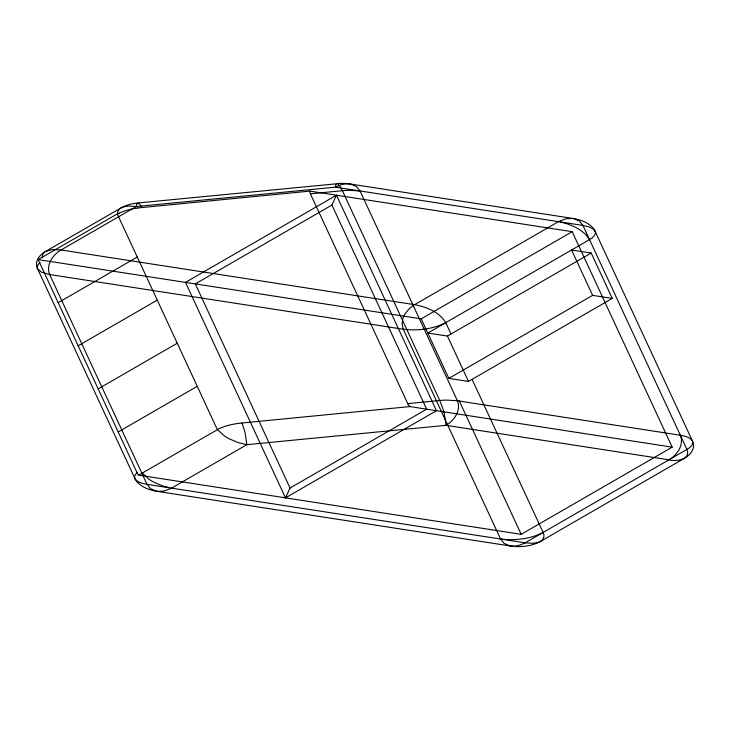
<?xml version="1.0" encoding="UTF-8"?>
<svg xmlns="http://www.w3.org/2000/svg" width="730" height="730" viewBox="0 0 730 730"><rect width="100%" height="100%" fill="white"/><g stroke="black" fill="none" stroke-linecap="round" stroke-linejoin="round"><path stroke-width="1.09" d="M285.494 497.86L290.047 488.032L195.311 283.906L331.913 205.039L336.475 195.211L436.476 410.689L285.494 497.86L185.493 282.382L336.475 195.211M336.065 184.27L335.709 185.311A31.801 18.36 0 0 0 335.517 187.172M39.977 262.508L37.887 264.917L37.203 267.308A10.576 6.105 0 0 0 37.558 268.804L134.931 478.606C137.413 482.676 142.724 483.479 147.031 484.337L169.205 487.768M137.35 472.31L135.296 474.655L134.575 477.055A10.594 6.114 0 0 0 134.931 478.606A31.134 17.976 0 0 0 156.941 491.317L510.516 546.013L515.197 546.122L519.952 545.137L525.153 542.828L686.921 449.434C689.777 447.764 693.92 444.807 692.442 440.984L595.069 231.182L593.061 228.901L589.302 226.993L582.969 225.451L360.054 190.968L349.396 190.302A49.74 28.716 0 0 0 342.388 190.703L310.378 193.815A13.523 7.811 0 0 1 309.885 191.105L137.377 207.995M413.226 305.532L408.882 309.073L405.241 313.599A53.71 31.007 0 0 0 402.869 318.663L402.066 323.645L403.225 329.23L500.598 539.032L504.102 543.385L509.996 545.921M309.912 191.105L572.183 231.684L672.193 447.152L521.202 534.323L139.174 475.221A24.528 14.162 0 0 1 142.268 473.077L217.513 429.623L224.092 435.664A53.692 30.998 0 0 0 229.813 439.086L238.464 442.672L246.831 444.689L446.03 425.325L668.945 459.809C677.157 455.164 684.284 444.826 680.342 435.253L457.427 400.77L446.769 400.104A49.74 28.716 0 0 0 439.761 400.505L407.751 403.617L310.378 193.815M58.172 302.685L137.258 257.033M78.165 345.783L157.26 300.121M98.167 388.88L177.253 343.219M118.169 431.977L197.255 386.316M42.258 257.599L42.659 254.56L44.329 252.352A10.494 6.059 0 0 1 45.616 251.439L52.478 249.578L61.055 249.979L414.622 304.675L559.226 221.208L566.453 218.635L573.059 218.471A31.134 17.976 0 0 1 595.069 231.182M138.819 474.692L138.171 475.066L38.17 259.597L117.256 213.936L217.257 429.404M39.174 259.752L421.201 318.855L572.183 231.684M595.16 231.164A12.036 6.953 0 0 1 594.339 235.571L592.432 237.661A25.459 14.7 0 0 1 589.548 239.623L427.78 333.026L447.426 336.065L591.218 253.045L612.269 298.406L468.477 381.425L448.831 378.386L421.201 318.855M448.831 378.386L592.632 295.367L612.269 298.406M290.047 488.032L426.658 409.165L331.913 205.039M414.622 304.675C426.393 306.947 439.332 311.892 445.756 322.651C432.78 329.266 417.569 330.936 403.225 329.23L49.658 274.535L41.628 272.29L37.558 268.804A31.134 17.976 0 0 1 45.616 251.439L120.87 208.004L124.584 206.608L129.484 206.043L136.3 206.535L335.508 187.172L340.983 184.772L345.71 183.85L350.144 183.987L573.059 218.471M472.073 379.354L543.129 532.453C530.153 539.068 514.942 540.738 500.598 539.032M119.282 213.206L117.503 214.155L117.776 211.463L119.255 209.2A10.576 6.105 0 0 1 120.861 207.995A31.134 17.976 0 0 1 136.501 203.113M350.665 184.079L356.377 186.478L360.054 190.968L457.427 400.77C461.369 410.342 454.243 420.681 446.03 425.325L444.324 413.645A232.605 134.293 0 0 0 442.745 408.198L439.761 400.505L342.388 190.703L339.833 186.05L337.461 183.704L137.55 203.013L136.683 204.026L136.3 206.535L61.055 249.979C52.843 254.624 45.716 264.963 49.658 274.535L147.031 484.337L150.526 488.689L156.421 491.226M237.378 423.473L409.922 406.583L672.193 447.152M137.714 202.986L139.603 204.108L141.866 207.439M156.941 491.317L163.547 491.153L170.774 488.58L246.831 444.689L245.225 433.428A231.866 133.864 0 0 0 243.418 427.178L241.867 422.916M668.945 459.809C675.87 461.771 691.237 459.818 686.921 449.434L582.969 225.451L579.474 221.099L573.579 218.562M335.508 187.172L359.169 190.831M591.218 253.045L571.572 250.007L592.632 295.367M680.342 435.253C684.649 436.111 689.95 436.914 692.442 440.984A31.134 17.976 0 0 1 684.384 458.34L540.583 541.359L537.517 542.6L532.699 543.293L525.153 542.828L171.577 488.133L163.219 486.116L154.568 482.53A53.692 30.998 0 0 1 148.847 479.108L142.259 473.067M559.956 221.92L566.836 223.681L573.999 226.546A53.692 30.998 0 0 1 580.551 230.269L585.661 234.394L589.548 239.632M445.756 322.651L451.021 333.993M447.426 336.065L468.477 381.425M459.106 400.514L521.202 534.323M543.129 532.453C544.872 535.528 543.886 539.798 540.583 541.359A31.134 17.976 0 0 1 510.516 546.013M409.941 406.573A22.475 12.976 0 0 1 407.723 403.617M337.89 183.54A31.134 17.976 0 0 1 350.144 183.987M119.172 213.133A47.322 27.32 0 0 1 137.413 208.077M218.316 429.012A46.346 26.755 0 0 1 237.423 423.573"/></g></svg>
